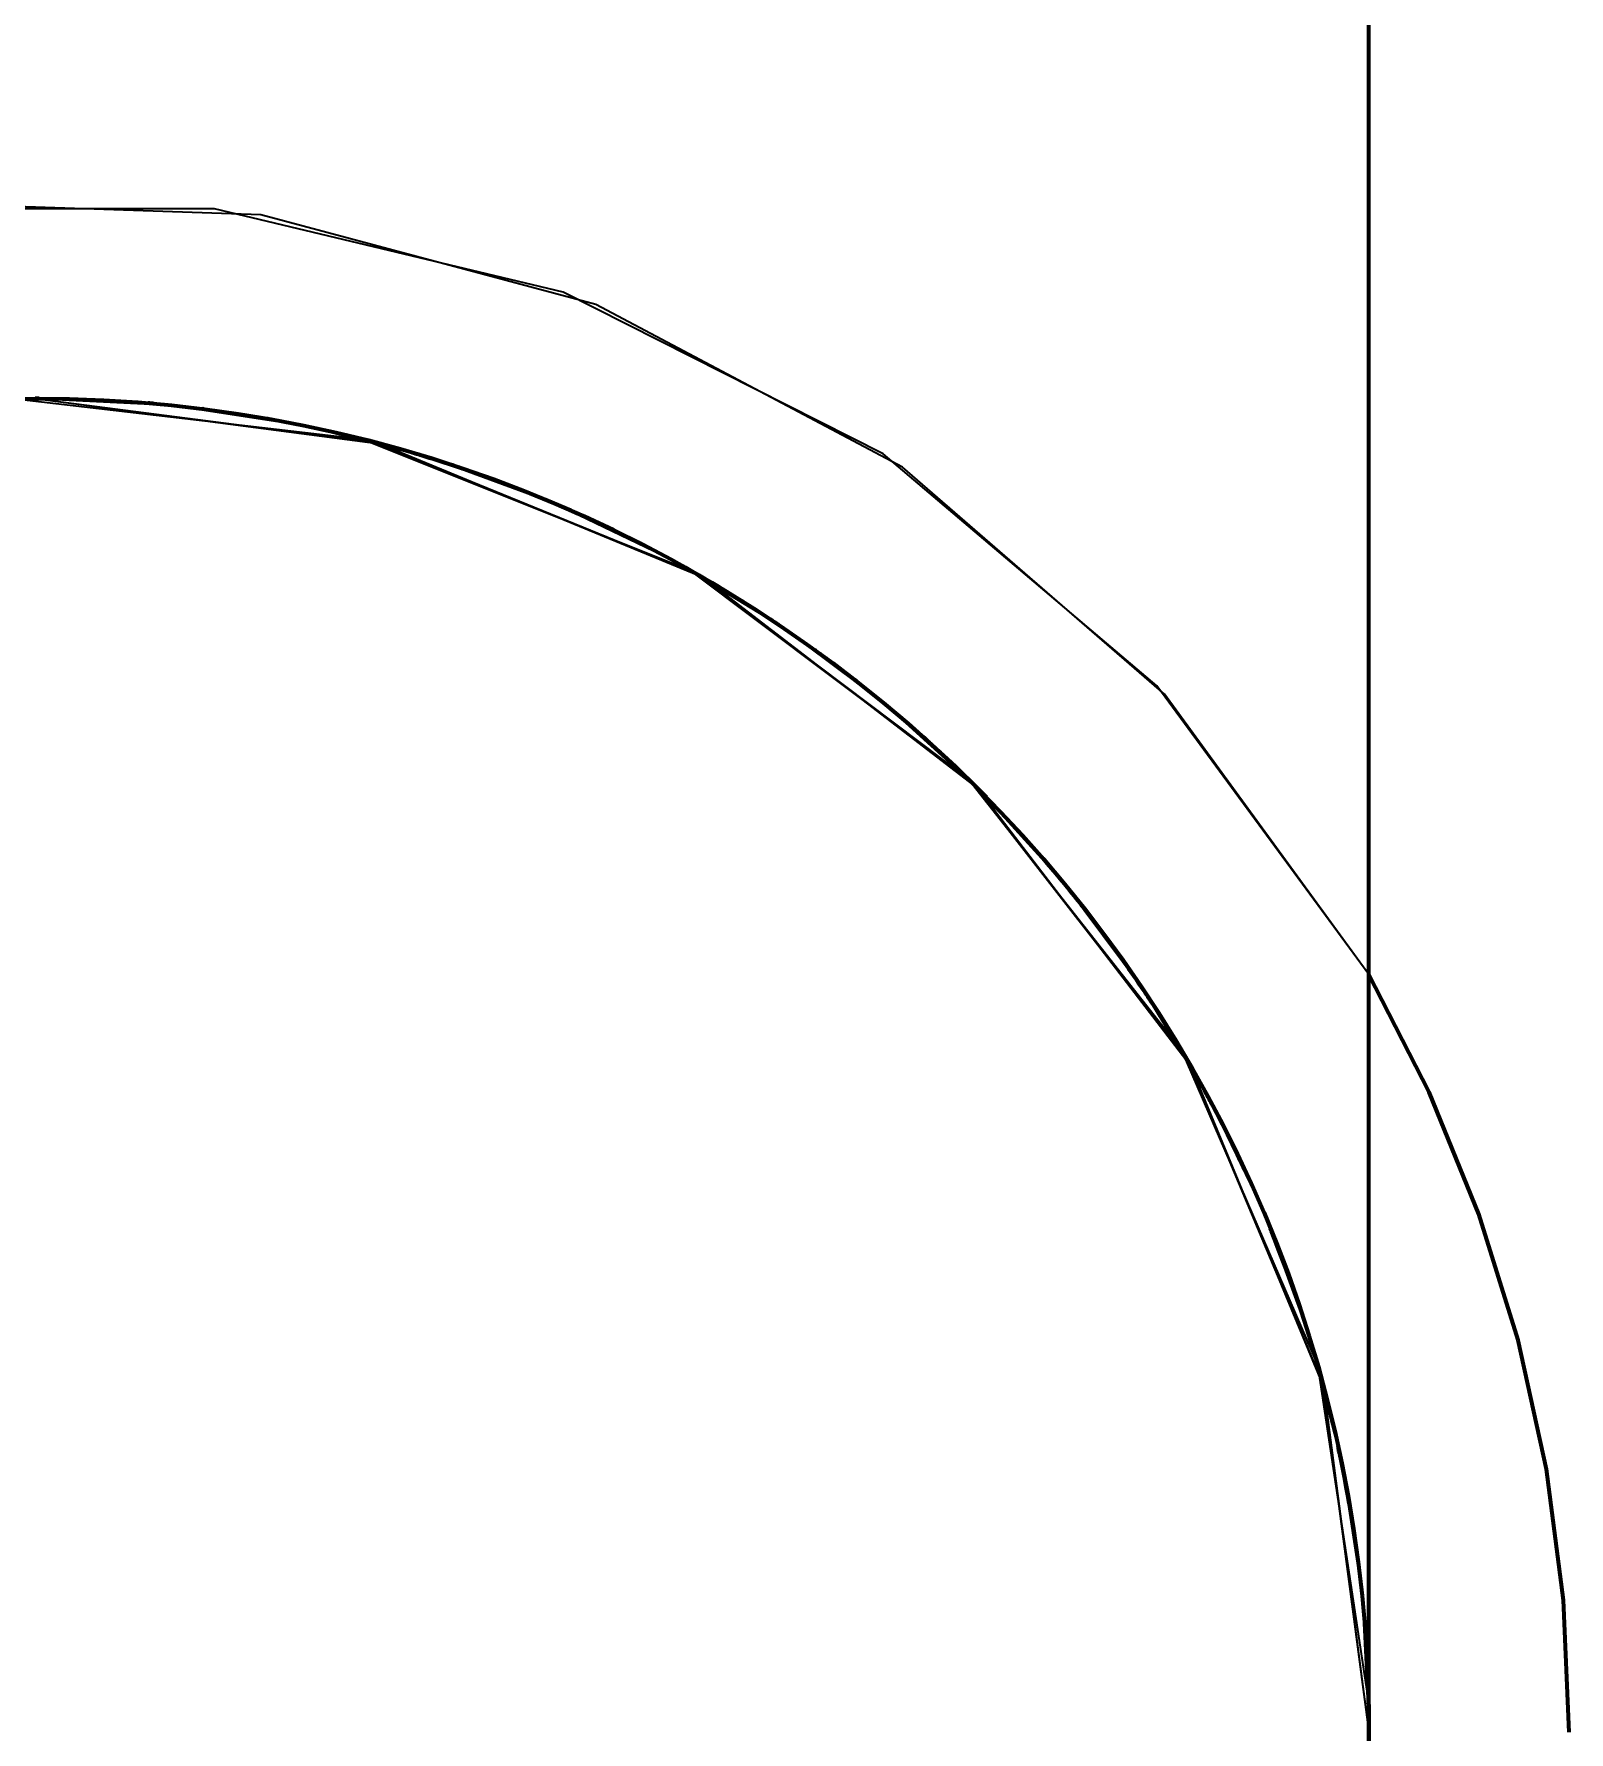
# Model space of a CAD drawing. Header units: millimetres. Extents: x 0 to 2382, y 0 to 420.
# Drawn here: x 186.2998 to 186.53, y 120 to 120.2546 of the extents above; entities that cross this region are included whole.
import ezdxf

# ---------------------------------------------------------------- set-up
doc = ezdxf.new("R2010")
doc.units = ezdxf.units.MM
doc.linetypes.add('IRAM-E-TRAZOS', pattern=[5, 4, -1])
doc.layers.add('01-VISIBLE', color=7, linetype='CONTINUOUS', lineweight=70)
doc.layers.add('02-OCULTA', color=4, linetype='IRAM-E-TRAZOS', lineweight=35)

msp = doc.modelspace()

# ---------------------------------------------------------------- linework, layer by layer
at = {"layer": '01-VISIBLE'}
for points in [[(186.5, 119.52), (186.5, 119.57053), (186.5, 119.62105), (186.5, 119.67158), (186.5, 119.72211), (186.5, 119.77263), (186.5, 119.82316), (186.5, 119.87368), (186.5, 119.92421), (186.5, 119.97474), (186.5, 120.02526), (186.5, 120.07579), (186.5, 120.12632), (186.5, 120.17684), (186.5, 120.22737), (186.5, 120.27789), (186.5, 120.32842), (186.5, 120.37895), (186.5, 120.42947), (186.5, 120.48)], [(186.5, 120), (186.5, 120.05333), (186.5, 120.10667), (186.5, 120.16), (186.5, 120.21333), (186.5, 120.26667), (186.5, 120.32), (186.5, 120.37333), (186.5, 120.42667), (186.5, 120.48)], [(186.3006, 120.2), (186.3005, 120.2), (186.3004, 120.2), (186.3003, 120.2), (186.3002, 120.2), (186.3001, 120.2), (186.3, 120.2)], [(186.31703, 120.19927), (186.31702, 120.19927), (186.31701, 120.19928), (186.317, 120.19928), (186.31699, 120.19928), (186.31698, 120.19928), (186.31697, 120.19928)], [(186.31738, 120.19924), (186.31732, 120.19925), (186.31727, 120.19925), (186.31721, 120.19926), (186.31715, 120.19926), (186.31709, 120.19927), (186.31703, 120.19927)], [(186.31772, 120.19921), (186.31767, 120.19922), (186.31761, 120.19922), (186.31756, 120.19923), (186.3175, 120.19923), (186.31744, 120.19924), (186.31739, 120.19924)], [(186.31777, 120.19921), (186.31776, 120.19921), (186.31776, 120.19921), (186.31775, 120.19921), (186.31774, 120.19921), (186.31774, 120.19921), (186.31773, 120.19921)], [(186.31786, 120.1992), (186.31786, 120.1992), (186.31786, 120.1992), (186.31786, 120.1992), (186.31786, 120.1992), (186.31786, 120.1992), (186.31786, 120.1992)], [(186.32525, 120.1984), (186.32523, 120.1984), (186.32521, 120.1984), (186.3252, 120.19841), (186.32518, 120.19841), (186.32516, 120.19841), (186.32515, 120.19841)], [(186.33493, 120.19693), (186.33493, 120.19693), (186.33492, 120.19693), (186.33491, 120.19693), (186.33491, 120.19693), (186.3349, 120.19693), (186.33489, 120.19693)], [(186.35647, 120.19186), (186.35647, 120.19186), (186.35647, 120.19186), (186.35647, 120.19186), (186.35647, 120.19186), (186.35647, 120.19186), (186.35647, 120.19186)], [(186.35795, 120.19142), (186.35772, 120.19149), (186.35749, 120.19156), (186.35725, 120.19163), (186.35702, 120.1917), (186.35679, 120.19177), (186.35656, 120.19184)], [(186.36156, 120.19029), (186.36096, 120.19048), (186.36036, 120.19067), (186.35976, 120.19086), (186.35916, 120.19105), (186.35855, 120.19124), (186.35795, 120.19142)], [(186.36461, 120.18928), (186.3641, 120.18945), (186.36359, 120.18962), (186.36309, 120.18979), (186.36258, 120.18996), (186.36207, 120.19012), (186.36156, 120.19029)], [(186.36464, 120.18927), (186.36463, 120.18927), (186.36463, 120.18927), (186.36462, 120.18927), (186.36462, 120.18927), (186.36461, 120.18927), (186.36461, 120.18928)], [(186.37648, 120.1848), (186.37646, 120.18481), (186.37645, 120.18481), (186.37644, 120.18482), (186.37643, 120.18482), (186.37641, 120.18483), (186.3764, 120.18483)], [(186.38221, 120.18232), (186.38127, 120.18275), (186.38032, 120.18316), (186.37938, 120.18357), (186.37843, 120.18398), (186.37748, 120.18438), (186.37653, 120.18478)], [(186.38959, 120.17881), (186.38959, 120.17881), (186.38959, 120.17881), (186.38959, 120.17881), (186.38959, 120.17881), (186.38959, 120.17881), (186.38959, 120.17881)], [(186.38969, 120.17876), (186.38969, 120.17876), (186.38969, 120.17876), (186.38969, 120.17876), (186.38969, 120.17876), (186.38969, 120.17876), (186.38969, 120.17876)], [(186.38978, 120.17872), (186.38978, 120.17872), (186.38978, 120.17872), (186.38978, 120.17872), (186.38978, 120.17872), (186.38978, 120.17872), (186.38978, 120.17872)], [(186.39101, 120.17809), (186.39088, 120.17816), (186.39074, 120.17823), (186.39061, 120.1783), (186.39048, 120.17836), (186.39034, 120.17843), (186.39021, 120.1785)], [(186.40253, 120.17172), (186.40153, 120.17231), (186.40054, 120.17289), (186.39954, 120.17347), (186.39853, 120.17404), (186.39753, 120.17461), (186.39652, 120.17517)], [(186.40297, 120.17146), (186.4029, 120.1715), (186.40283, 120.17154), (186.40276, 120.17158), (186.40269, 120.17163), (186.40261, 120.17167), (186.40254, 120.17171)], [(186.40338, 120.17121), (186.40332, 120.17125), (186.40325, 120.17129), (186.40318, 120.17133), (186.40311, 120.17137), (186.40304, 120.17141), (186.40298, 120.17145)], [(186.40614, 120.16951), (186.40611, 120.16953), (186.40608, 120.16955), (186.40605, 120.16957), (186.40601, 120.16959), (186.40598, 120.16961), (186.40595, 120.16963)], [(186.40631, 120.16941), (186.40628, 120.16942), (186.40626, 120.16944), (186.40623, 120.16945), (186.40621, 120.16947), (186.40618, 120.16948), (186.40616, 120.1695)], [(186.40635, 120.16938), (186.40635, 120.16938), (186.40635, 120.16938), (186.40635, 120.16938), (186.40635, 120.16938), (186.40635, 120.16938), (186.40635, 120.16938)], [(186.40656, 120.16925), (186.40656, 120.16925), (186.40656, 120.16925), (186.40656, 120.16925), (186.40656, 120.16925), (186.40656, 120.16925), (186.40656, 120.16925)], [(186.40676, 120.16912), (186.40676, 120.16912), (186.40676, 120.16912), (186.40676, 120.16912), (186.40676, 120.16912), (186.40676, 120.16912), (186.40676, 120.16912)], [(186.40696, 120.16899), (186.40696, 120.16899), (186.40696, 120.16899), (186.40696, 120.16899), (186.40696, 120.16899), (186.40696, 120.16899), (186.40696, 120.16899)], [(186.40717, 120.16886), (186.40717, 120.16886), (186.40717, 120.16886), (186.40717, 120.16886), (186.40717, 120.16886), (186.40717, 120.16886), (186.40717, 120.16886)], [(186.40737, 120.16874), (186.40737, 120.16874), (186.40737, 120.16874), (186.40737, 120.16874), (186.40737, 120.16874), (186.40737, 120.16874), (186.40737, 120.16874)], [(186.40757, 120.16861), (186.40757, 120.16861), (186.40757, 120.16861), (186.40757, 120.16861), (186.40757, 120.16861), (186.40757, 120.16861), (186.40757, 120.16861)], [(186.40777, 120.16848), (186.40777, 120.16848), (186.40777, 120.16848), (186.40777, 120.16848), (186.40777, 120.16848), (186.40777, 120.16848), (186.40777, 120.16848)], [(186.40798, 120.16835), (186.40798, 120.16835), (186.40798, 120.16835), (186.40798, 120.16835), (186.40798, 120.16835), (186.40798, 120.16835), (186.40798, 120.16835)], [(186.40818, 120.16822), (186.40818, 120.16822), (186.40818, 120.16822), (186.40818, 120.16822), (186.40818, 120.16822), (186.40818, 120.16822), (186.40818, 120.16822)], [(186.40838, 120.16809), (186.40838, 120.16809), (186.40838, 120.16809), (186.40838, 120.16809), (186.40838, 120.16809), (186.40838, 120.16809), (186.40838, 120.16809)], [(186.40858, 120.16796), (186.40858, 120.16796), (186.40858, 120.16796), (186.40858, 120.16796), (186.40858, 120.16796), (186.40858, 120.16796), (186.40858, 120.16796)], [(186.40898, 120.1677), (186.40898, 120.1677), (186.40898, 120.1677), (186.40898, 120.1677), (186.40898, 120.1677), (186.40898, 120.1677), (186.40898, 120.1677)], [(186.40918, 120.16757), (186.40918, 120.16757), (186.40918, 120.16757), (186.40918, 120.16757), (186.40918, 120.16757), (186.40918, 120.16757), (186.40918, 120.16757)], [(186.40938, 120.16744), (186.40938, 120.16744), (186.40938, 120.16744), (186.40938, 120.16744), (186.40938, 120.16744), (186.40938, 120.16744), (186.40938, 120.16744)], [(186.40958, 120.16731), (186.40958, 120.16731), (186.40958, 120.16731), (186.40958, 120.16731), (186.40958, 120.16731), (186.40958, 120.16731), (186.40958, 120.16731)], [(186.40974, 120.1672), (186.40974, 120.1672), (186.40974, 120.1672), (186.40974, 120.1672), (186.40974, 120.1672), (186.40974, 120.1672), (186.40974, 120.1672)], [(186.4099, 120.1671), (186.4099, 120.1671), (186.4099, 120.1671), (186.4099, 120.1671), (186.4099, 120.1671), (186.4099, 120.1671), (186.4099, 120.1671)], [(186.41006, 120.16699), (186.41006, 120.16699), (186.41006, 120.16699), (186.41006, 120.16699), (186.41006, 120.16699), (186.41006, 120.16699), (186.41006, 120.16699)], [(186.41051, 120.16669), (186.41045, 120.16673), (186.41039, 120.16677), (186.41033, 120.16681), (186.41027, 120.16685), (186.41021, 120.16689), (186.41015, 120.16693)], [(186.41148, 120.16605), (186.41138, 120.16612), (186.41128, 120.16618), (186.41118, 120.16625), (186.41108, 120.16632), (186.41097, 120.16639), (186.41087, 120.16646)], [(186.41707, 120.16215), (186.41705, 120.16217), (186.41702, 120.16219), (186.417, 120.16221), (186.41697, 120.16223), (186.41694, 120.16225), (186.41692, 120.16227)], [(186.41738, 120.16193), (186.41738, 120.16193), (186.41737, 120.16194), (186.41737, 120.16194), (186.41737, 120.16194), (186.41736, 120.16194), (186.41736, 120.16195)], [(186.41787, 120.16157), (186.41786, 120.16158), (186.41785, 120.16159), (186.41784, 120.1616), (186.41783, 120.16161), (186.41782, 120.16162), (186.4178, 120.16162)], [(186.41825, 120.1613), (186.41825, 120.1613), (186.41825, 120.1613), (186.41825, 120.1613), (186.41825, 120.1613), (186.41825, 120.1613), (186.41825, 120.1613)], [(186.41873, 120.16094), (186.41873, 120.16095), (186.41872, 120.16095), (186.41871, 120.16096), (186.4187, 120.16097), (186.41869, 120.16097), (186.41869, 120.16098)], [(186.41916, 120.16063), (186.41916, 120.16063), (186.41915, 120.16063), (186.41914, 120.16064), (186.41914, 120.16064), (186.41913, 120.16065), (186.41912, 120.16065)], [(186.41921, 120.16059), (186.41921, 120.16059), (186.4192, 120.16059), (186.4192, 120.1606), (186.41919, 120.1606), (186.41919, 120.16061), (186.41918, 120.16061)], [(186.41927, 120.16055), (186.41926, 120.16055), (186.41925, 120.16056), (186.41924, 120.16056), (186.41924, 120.16057), (186.41923, 120.16058), (186.41922, 120.16058)], [(186.41932, 120.16051), (186.41931, 120.16051), (186.41931, 120.16052), (186.4193, 120.16052), (186.41929, 120.16053), (186.41928, 120.16054), (186.41927, 120.16054)], [(186.41937, 120.16047), (186.41937, 120.16047), (186.41936, 120.16048), (186.41935, 120.16048), (186.41934, 120.16049), (186.41934, 120.1605), (186.41933, 120.1605)], [(186.41943, 120.16043), (186.41942, 120.16043), (186.41941, 120.16044), (186.41941, 120.16044), (186.4194, 120.16045), (186.41939, 120.16045), (186.41938, 120.16046)], [(186.41948, 120.16039), (186.41947, 120.16039), (186.41947, 120.1604), (186.41946, 120.1604), (186.41945, 120.16041), (186.41945, 120.16041), (186.41944, 120.16042)], [(186.41953, 120.16035), (186.41953, 120.16035), (186.41952, 120.16036), (186.41951, 120.16036), (186.41951, 120.16037), (186.4195, 120.16037), (186.41949, 120.16038)], [(186.41959, 120.16031), (186.41958, 120.16031), (186.41958, 120.16032), (186.41957, 120.16032), (186.41956, 120.16033), (186.41956, 120.16033), (186.41955, 120.16034)], [(186.41964, 120.16027), (186.41964, 120.16027), (186.41963, 120.16028), (186.41962, 120.16028), (186.41962, 120.16029), (186.41961, 120.16029), (186.4196, 120.1603)], [(186.41969, 120.16023), (186.41969, 120.16023), (186.41968, 120.16024), (186.41968, 120.16024), (186.41967, 120.16025), (186.41967, 120.16025), (186.41966, 120.16026)], [(186.41975, 120.16019), (186.41974, 120.1602), (186.41973, 120.1602), (186.41972, 120.16021), (186.41971, 120.16021), (186.4197, 120.16022), (186.4197, 120.16023)], [(186.4198, 120.16015), (186.41979, 120.16016), (186.41978, 120.16016), (186.41978, 120.16017), (186.41977, 120.16017), (186.41976, 120.16018), (186.41975, 120.16019)], [(186.41985, 120.16011), (186.41985, 120.16012), (186.41984, 120.16012), (186.41983, 120.16013), (186.41982, 120.16013), (186.41981, 120.16014), (186.41981, 120.16015)], [(186.41991, 120.16007), (186.4199, 120.16008), (186.41989, 120.16008), (186.41988, 120.16009), (186.41988, 120.16009), (186.41987, 120.1601), (186.41986, 120.1601)], [(186.41996, 120.16003), (186.41995, 120.16004), (186.41995, 120.16004), (186.41994, 120.16005), (186.41993, 120.16005), (186.41992, 120.16006), (186.41992, 120.16006)], [(186.42001, 120.15999), (186.42001, 120.16), (186.42, 120.16), (186.41999, 120.16001), (186.41998, 120.16001), (186.41998, 120.16002), (186.41997, 120.16002)], [(186.42007, 120.15995), (186.42006, 120.15995), (186.42005, 120.15996), (186.42005, 120.15997), (186.42004, 120.15997), (186.42003, 120.15998), (186.42003, 120.15998)], [(186.42012, 120.15991), (186.42011, 120.15991), (186.42011, 120.15992), (186.4201, 120.15992), (186.42009, 120.15993), (186.42009, 120.15993), (186.42008, 120.15994)], [(186.42017, 120.15987), (186.42017, 120.15987), (186.42016, 120.15988), (186.42015, 120.15988), (186.42015, 120.15989), (186.42014, 120.15989), (186.42013, 120.1599)], [(186.42023, 120.15983), (186.42022, 120.15983), (186.42021, 120.15984), (186.42021, 120.15984), (186.4202, 120.15985), (186.4202, 120.15985), (186.42019, 120.15986)], [(186.42028, 120.15979), (186.42027, 120.15979), (186.42027, 120.1598), (186.42026, 120.1598), (186.42026, 120.15981), (186.42025, 120.15981), (186.42024, 120.15982)], [(186.42033, 120.15975), (186.42032, 120.15976), (186.42032, 120.15976), (186.42031, 120.15977), (186.4203, 120.15978), (186.42029, 120.15978), (186.42028, 120.15979)], [(186.42039, 120.15971), (186.42038, 120.15972), (186.42037, 120.15972), (186.42036, 120.15973), (186.42035, 120.15974), (186.42034, 120.15974), (186.42034, 120.15975)], [(186.42044, 120.15967), (186.42043, 120.15968), (186.42042, 120.15968), (186.42041, 120.15969), (186.42041, 120.15969), (186.4204, 120.1597), (186.42039, 120.15971)], [(186.42049, 120.15963), (186.42048, 120.15964), (186.42048, 120.15964), (186.42047, 120.15965), (186.42046, 120.15965), (186.42045, 120.15966), (186.42045, 120.15967)], [(186.42054, 120.15959), (186.42054, 120.1596), (186.42053, 120.1596), (186.42052, 120.15961), (186.42051, 120.15961), (186.42051, 120.15962), (186.4205, 120.15962)], [(186.4206, 120.15955), (186.42059, 120.15956), (186.42058, 120.15956), (186.42058, 120.15957), (186.42057, 120.15957), (186.42056, 120.15958), (186.42055, 120.15958)], [(186.42065, 120.15951), (186.42064, 120.15952), (186.42064, 120.15952), (186.42063, 120.15953), (186.42062, 120.15953), (186.42062, 120.15954), (186.42061, 120.15954)], [(186.4207, 120.15947), (186.4207, 120.15948), (186.42069, 120.15948), (186.42068, 120.15949), (186.42068, 120.15949), (186.42067, 120.1595), (186.42066, 120.1595)], [(186.42076, 120.15943), (186.42075, 120.15944), (186.42074, 120.15944), (186.42074, 120.15944), (186.42073, 120.15945), (186.42072, 120.15945), (186.42072, 120.15946)], [(186.42081, 120.15939), (186.4208, 120.15939), (186.4208, 120.1594), (186.42079, 120.1594), (186.42078, 120.15941), (186.42078, 120.15941), (186.42077, 120.15942)], [(186.42086, 120.15935), (186.42085, 120.15936), (186.42084, 120.15936), (186.42084, 120.15937), (186.42083, 120.15938), (186.42082, 120.15938), (186.42081, 120.15939)], [(186.42091, 120.15931), (186.42091, 120.15932), (186.4209, 120.15932), (186.42089, 120.15933), (186.42088, 120.15934), (186.42087, 120.15934), (186.42086, 120.15935)], [(186.42097, 120.15927), (186.42096, 120.15928), (186.42095, 120.15928), (186.42094, 120.15929), (186.42093, 120.15929), (186.42093, 120.1593), (186.42092, 120.15931)], [(186.42102, 120.15923), (186.42101, 120.15924), (186.421, 120.15924), (186.421, 120.15925), (186.42099, 120.15925), (186.42098, 120.15926), (186.42097, 120.15927)], [(186.42107, 120.15919), (186.42107, 120.1592), (186.42106, 120.1592), (186.42105, 120.15921), (186.42104, 120.15921), (186.42103, 120.15922), (186.42103, 120.15922)], [(186.42113, 120.15915), (186.42112, 120.15916), (186.42111, 120.15916), (186.4211, 120.15917), (186.4211, 120.15917), (186.42109, 120.15918), (186.42108, 120.15918)], [(186.42118, 120.15911), (186.42117, 120.15911), (186.42116, 120.15912), (186.42116, 120.15913), (186.42115, 120.15913), (186.42114, 120.15914), (186.42114, 120.15914)], [(186.42123, 120.15907), (186.42122, 120.15907), (186.42122, 120.15908), (186.42121, 120.15908), (186.4212, 120.15909), (186.4212, 120.15909), (186.42119, 120.1591)], [(186.42128, 120.15903), (186.42128, 120.15903), (186.42127, 120.15904), (186.42126, 120.15904), (186.42126, 120.15905), (186.42125, 120.15905), (186.42125, 120.15906)], [(186.42134, 120.15899), (186.42133, 120.15899), (186.42132, 120.159), (186.42132, 120.159), (186.42131, 120.15901), (186.42131, 120.15901), (186.4213, 120.15902)], [(186.42327, 120.15749), (186.42304, 120.15767), (186.42281, 120.15785), (186.42258, 120.15803), (186.42234, 120.15821), (186.42211, 120.15839), (186.42188, 120.15857)], [(186.42338, 120.15741), (186.42337, 120.15742), (186.42336, 120.15742), (186.42335, 120.15743), (186.42334, 120.15744), (186.42333, 120.15745), (186.42332, 120.15745)], [(186.42357, 120.15726), (186.42357, 120.15726), (186.42356, 120.15726), (186.42356, 120.15727), (186.42356, 120.15727), (186.42356, 120.15727), (186.42356, 120.15727)], [(186.42369, 120.15716), (186.42368, 120.15718), (186.42366, 120.15719), (186.42365, 120.1572), (186.42363, 120.15721), (186.42362, 120.15722), (186.42361, 120.15723)], [(186.42391, 120.15699), (186.42391, 120.15699), (186.42391, 120.15699), (186.42391, 120.15699), (186.42391, 120.15699), (186.42391, 120.15699), (186.42391, 120.15699)], [(186.42414, 120.15681), (186.42414, 120.15681), (186.42414, 120.15681), (186.42414, 120.15681), (186.42414, 120.15681), (186.42414, 120.15681), (186.42414, 120.15681)], [(186.42432, 120.15667), (186.42431, 120.15668), (186.4243, 120.15668), (186.42429, 120.15669), (186.42428, 120.1567), (186.42427, 120.1567), (186.42426, 120.15671)], [(186.4245, 120.15652), (186.4245, 120.15652), (186.4245, 120.15652), (186.4245, 120.15652), (186.4245, 120.15652), (186.4245, 120.15652), (186.4245, 120.15652)], [(186.42468, 120.15638), (186.42468, 120.15638), (186.42468, 120.15638), (186.42468, 120.15638), (186.42468, 120.15638), (186.42468, 120.15638), (186.42468, 120.15638)], [(186.42486, 120.15623), (186.42486, 120.15623), (186.42486, 120.15623), (186.42486, 120.15623), (186.42486, 120.15623), (186.42486, 120.15623), (186.42486, 120.15623)], [(186.42505, 120.15609), (186.42505, 120.15609), (186.42505, 120.15609), (186.42505, 120.15609), (186.42505, 120.15609), (186.42505, 120.15609), (186.42505, 120.15609)], [(186.42523, 120.15594), (186.42523, 120.15594), (186.42523, 120.15594), (186.42523, 120.15594), (186.42523, 120.15594), (186.42523, 120.15594), (186.42523, 120.15594)], [(186.42541, 120.1558), (186.42541, 120.1558), (186.42541, 120.1558), (186.42541, 120.1558), (186.42541, 120.1558), (186.42541, 120.1558), (186.42541, 120.1558)], [(186.42559, 120.15565), (186.42559, 120.15565), (186.42559, 120.15565), (186.42559, 120.15565), (186.42559, 120.15565), (186.42559, 120.15565), (186.42559, 120.15565)], [(186.42577, 120.15551), (186.42577, 120.15551), (186.42577, 120.15551), (186.42577, 120.15551), (186.42577, 120.15551), (186.42577, 120.15551), (186.42577, 120.15551)], [(186.42595, 120.15536), (186.42595, 120.15536), (186.42595, 120.15536), (186.42595, 120.15536), (186.42595, 120.15536), (186.42595, 120.15536), (186.42595, 120.15536)], [(186.43417, 120.14832), (186.43398, 120.14849), (186.43378, 120.14867), (186.43359, 120.14884), (186.43339, 120.14902), (186.4332, 120.14919), (186.43301, 120.14936)], [(186.43503, 120.14753), (186.43503, 120.14753), (186.43503, 120.14753), (186.43503, 120.14754), (186.43503, 120.14754), (186.43503, 120.14754), (186.43503, 120.14754)], [(186.43526, 120.14733), (186.43526, 120.14733), (186.43526, 120.14733), (186.43526, 120.14733), (186.43526, 120.14733), (186.43526, 120.14733), (186.43526, 120.14733)], [(186.43589, 120.14674), (186.43583, 120.1468), (186.43576, 120.14687), (186.43569, 120.14693), (186.43562, 120.14699), (186.43555, 120.14706), (186.43548, 120.14712)], [(186.44266, 120.14018), (186.44155, 120.14129), (186.44044, 120.14239), (186.43932, 120.14349), (186.4382, 120.14458), (186.43706, 120.14565), (186.43591, 120.14672)], [(186.45503, 120.12636), (186.45439, 120.12714), (186.45375, 120.12791), (186.45311, 120.12868), (186.45246, 120.12945), (186.4518, 120.13021), (186.45115, 120.13097)], [(186.45526, 120.12607), (186.45522, 120.12612), (186.45518, 120.12617), (186.45514, 120.12622), (186.45511, 120.12626), (186.45507, 120.12631), (186.45503, 120.12636)], [(186.45702, 120.12387), (186.45673, 120.12424), (186.45644, 120.12461), (186.45615, 120.12497), (186.45585, 120.12534), (186.45556, 120.1257), (186.45526, 120.12607)], [(186.45712, 120.12374), (186.45711, 120.12376), (186.4571, 120.12378), (186.45708, 120.12379), (186.45707, 120.12381), (186.45706, 120.12383), (186.45704, 120.12384)], [(186.4572, 120.12365), (186.45719, 120.12366), (186.45717, 120.12368), (186.45716, 120.12369), (186.45715, 120.12371), (186.45714, 120.12372), (186.45713, 120.12374)], [(186.45721, 120.12364), (186.45721, 120.12364), (186.45721, 120.12364), (186.45721, 120.12364), (186.4572, 120.12364), (186.4572, 120.12364), (186.4572, 120.12364)], [(186.46385, 120.11469), (186.46381, 120.11475), (186.46377, 120.11481), (186.46373, 120.11486), (186.46369, 120.11492), (186.46365, 120.11498), (186.46361, 120.11503)], [(186.46397, 120.11452), (186.46395, 120.11455), (186.46393, 120.11458), (186.46391, 120.11461), (186.46389, 120.11463), (186.46387, 120.11466), (186.46385, 120.11469)], [(186.46628, 120.11114), (186.4659, 120.11171), (186.46551, 120.11227), (186.46513, 120.11284), (186.46475, 120.1134), (186.46436, 120.11396), (186.46397, 120.11452)], [(186.53, 120), (186.52915, 120.01977), (186.5266, 120.0394), (186.52237, 120.05874), (186.5165, 120.07764), (186.50902, 120.09596), (186.5, 120.11358)], [(186.53, 120), (186.52915, 120.01977), (186.5266, 120.0394), (186.52237, 120.05874), (186.5165, 120.07764), (186.50902, 120.09596), (186.5, 120.11358)], [(186.4663, 120.11111), (186.46629, 120.11111), (186.46629, 120.11111), (186.46629, 120.11112), (186.46629, 120.11112), (186.46629, 120.11112), (186.46629, 120.11112)], [(186.46646, 120.11087), (186.46644, 120.11089), (186.46643, 120.11091), (186.46641, 120.11094), (186.4664, 120.11096), (186.46638, 120.11099), (186.46636, 120.11101)], [(186.46757, 120.10918), (186.46739, 120.10945), (186.46722, 120.10972), (186.46704, 120.10999), (186.46686, 120.11027), (186.46668, 120.11054), (186.4665, 120.11081)], [(186.47422, 120.09821), (186.47422, 120.09823), (186.47421, 120.09825), (186.4742, 120.09826), (186.47419, 120.09828), (186.47418, 120.09829), (186.47417, 120.09831)], [(186.47529, 120.09629), (186.47512, 120.09661), (186.47494, 120.09693), (186.47476, 120.09725), (186.47458, 120.09757), (186.47441, 120.09789), (186.47423, 120.09821)], [(186.47619, 120.09465), (186.47604, 120.09492), (186.47589, 120.0952), (186.47574, 120.09547), (186.47559, 120.09574), (186.47544, 120.09602), (186.47529, 120.09629)], [(186.47628, 120.09447), (186.47627, 120.0945), (186.47625, 120.09453), (186.47623, 120.09456), (186.47622, 120.09459), (186.4762, 120.09462), (186.47619, 120.09465)], [(186.47796, 120.09127), (186.47768, 120.09181), (186.47741, 120.09234), (186.47713, 120.09287), (186.47685, 120.0934), (186.47657, 120.09394), (186.47628, 120.09447)], [(186.47805, 120.09109), (186.47804, 120.09112), (186.47802, 120.09115), (186.47801, 120.09117), (186.478, 120.0912), (186.47798, 120.09122), (186.47797, 120.09125)], [(186.48134, 120.08435), (186.48118, 120.08469), (186.48103, 120.08503), (186.48087, 120.08537), (186.48071, 120.0857), (186.48055, 120.08604), (186.48039, 120.08638)], [(186.48391, 120.0786), (186.48391, 120.0786), (186.48391, 120.0786), (186.48391, 120.0786), (186.48391, 120.0786), (186.48391, 120.0786), (186.48391, 120.0786)], [(186.48398, 120.07844), (186.48398, 120.07844), (186.48398, 120.07844), (186.48398, 120.07844), (186.48398, 120.07844), (186.48398, 120.07844), (186.48398, 120.07844)], [(186.48404, 120.07828), (186.48404, 120.07828), (186.48404, 120.07828), (186.48404, 120.07828), (186.48404, 120.07828), (186.48404, 120.07828), (186.48404, 120.07828)], [(186.48528, 120.0753), (186.48528, 120.07532), (186.48527, 120.07533), (186.48526, 120.07535), (186.48526, 120.07536), (186.48525, 120.07538), (186.48524, 120.0754)], [(186.48532, 120.07522), (186.48532, 120.07522), (186.48532, 120.07522), (186.48532, 120.07522), (186.48532, 120.07522), (186.48532, 120.07522), (186.48532, 120.07522)], [(186.48534, 120.07515), (186.48534, 120.07515), (186.48534, 120.07515), (186.48534, 120.07515), (186.48534, 120.07515), (186.48534, 120.07515), (186.48534, 120.07515)], [(186.48748, 120.06966), (186.48714, 120.07057), (186.48679, 120.07148), (186.48644, 120.07238), (186.48609, 120.07329), (186.48573, 120.07419), (186.48537, 120.07509)], [(186.49538, 120.04275), (186.49537, 120.04276), (186.49537, 120.04277), (186.49537, 120.04279), (186.49537, 120.0428), (186.49537, 120.04281), (186.49536, 120.04282)], [(186.49556, 120.0419), (186.49553, 120.04204), (186.4955, 120.04218), (186.49547, 120.04232), (186.49544, 120.04246), (186.49541, 120.0426), (186.49538, 120.04274)], [(186.49561, 120.0417), (186.4956, 120.04173), (186.49559, 120.04176), (186.49558, 120.0418), (186.49558, 120.04183), (186.49557, 120.04186), (186.49556, 120.04189)], [(186.49705, 120.03425), (186.49683, 120.03549), (186.4966, 120.03673), (186.49636, 120.03797), (186.49612, 120.03921), (186.49587, 120.04045), (186.49561, 120.04168)], [(186.49709, 120.03399), (186.49708, 120.03403), (186.49708, 120.03406), (186.49707, 120.03409), (186.49707, 120.03413), (186.49706, 120.03416), (186.49706, 120.03419)], [(186.49942, 120.01523), (186.49942, 120.01527), (186.49941, 120.0153), (186.49941, 120.01534), (186.49941, 120.01537), (186.49941, 120.0154), (186.4994, 120.01544)], [(186.49942, 120.01517), (186.49942, 120.01517), (186.49942, 120.01517), (186.49942, 120.01517), (186.49942, 120.01517), (186.49942, 120.01517), (186.49942, 120.01517)], [(186.49943, 120.01506), (186.49943, 120.01506), (186.49943, 120.01506), (186.49943, 120.01506), (186.49943, 120.01506), (186.49943, 120.01506), (186.49943, 120.01506)], [(186.49992, 120.00571), (186.49992, 120.00571), (186.49992, 120.00571), (186.49992, 120.00571), (186.49992, 120.00571), (186.49992, 120.00572), (186.49992, 120.00572)], [(186.49996, 120.00413), (186.49995, 120.00437), (186.49995, 120.00462), (186.49994, 120.00487), (186.49993, 120.00511), (186.49993, 120.00536), (186.49992, 120.00561)], [(186.49996, 120.00411), (186.49997, 120.00342), (186.49998, 120.00274), (186.49999, 120.00205), (186.5, 120.00137), (186.5, 120.00068), (186.5, 120)], [(186.5, 120), (186.5, 120.00068), (186.5, 120.00137), (186.49999, 120.00205), (186.49998, 120.00274), (186.49997, 120.00342), (186.49996, 120.00411)]]:
    msp.add_lwpolyline(points, dxfattribs=at)
msp.add_circle((186.3, 120), 0.2, dxfattribs=at)
at = {"layer": '02-OCULTA'}
for points in [[(186.5, 120.11358), (186.46936, 120.15562), (186.43006, 120.1897), (186.3841, 120.21407), (186.33384, 120.2275), (186.28185, 120.22928), (186.23079, 120.21934), (186.18327, 120.19818), (186.14172, 120.16687), (186.10827, 120.12704), (186.08462, 120.0807)], [(186.5, 120.11358), (186.46817, 120.15691), (186.42715, 120.19166), (186.37918, 120.21594), (186.32688, 120.22842), (186.27312, 120.22842), (186.22082, 120.21594), (186.17285, 120.19166), (186.13183, 120.15691), (186.1, 120.11358)], [(186.3, 120.2), (186.24824, 120.19319), (186.2, 120.17321), (186.15858, 120.14142), (186.12679, 120.1), (186.10681, 120.05176), (186.1, 120)], [(186.1, 120), (186.10681, 120.05176), (186.12679, 120.1), (186.15858, 120.14142), (186.2, 120.17321), (186.24824, 120.19319), (186.3, 120.2)], [(186.29668, 120.19997), (186.34909, 120.19388), (186.39808, 120.1743), (186.44024, 120.14259), (186.47265, 120.10096), (186.49304, 120.0523), (186.5, 120)], [(186.3, 120.2), (186.29994, 120.2), (186.29989, 120.2), (186.29983, 120.2), (186.29977, 120.2), (186.29972, 120.2), (186.29966, 120.2)], [(186.3, 120.2), (186.3511, 120.19336), (186.39881, 120.17389), (186.43996, 120.14287), (186.47182, 120.10236), (186.49227, 120.05506), (186.49996, 120.00411)], [(186.3, 120.2), (186.35176, 120.19319), (186.4, 120.17321), (186.44142, 120.14142), (186.47321, 120.1), (186.49319, 120.05176), (186.5, 120)], [(186.31697, 120.19928), (186.31425, 120.19949), (186.31152, 120.19967), (186.30879, 120.19981), (186.30606, 120.19991), (186.30333, 120.19997), (186.3006, 120.2)], [(186.31703, 120.19927), (186.31703, 120.19927), (186.31703, 120.19927), (186.31703, 120.19927), (186.31703, 120.19927), (186.31703, 120.19927), (186.31703, 120.19927)], [(186.31739, 120.19924), (186.31739, 120.19924), (186.31739, 120.19924), (186.31738, 120.19924), (186.31738, 120.19924), (186.31738, 120.19924), (186.31738, 120.19924)], [(186.31773, 120.19921), (186.31773, 120.19921), (186.31773, 120.19921), (186.31773, 120.19921), (186.31773, 120.19921), (186.31772, 120.19921), (186.31772, 120.19921)], [(186.31786, 120.1992), (186.31784, 120.1992), (186.31783, 120.1992), (186.31781, 120.19921), (186.3178, 120.19921), (186.31779, 120.19921), (186.31777, 120.19921)], [(186.32515, 120.19841), (186.32393, 120.19856), (186.32272, 120.19871), (186.32151, 120.19884), (186.32029, 120.19897), (186.31907, 120.19909), (186.31786, 120.1992)], [(186.33489, 120.19693), (186.33329, 120.19721), (186.33169, 120.19747), (186.33008, 120.19773), (186.32847, 120.19796), (186.32686, 120.19819), (186.32525, 120.1984)], [(186.35647, 120.19186), (186.35292, 120.19287), (186.34935, 120.19381), (186.34577, 120.19469), (186.34217, 120.1955), (186.33856, 120.19625), (186.33493, 120.19693)], [(186.35656, 120.19184), (186.35654, 120.19184), (186.35653, 120.19184), (186.35651, 120.19185), (186.3565, 120.19185), (186.35649, 120.19186), (186.35647, 120.19186)], [(186.35795, 120.19142), (186.35795, 120.19142), (186.35795, 120.19142), (186.35795, 120.19142), (186.35795, 120.19142), (186.35795, 120.19142), (186.35795, 120.19142)], [(186.36156, 120.19029), (186.36156, 120.19029), (186.36156, 120.19029), (186.36156, 120.19029), (186.36156, 120.19029), (186.36156, 120.19029), (186.36156, 120.19029)], [(186.36461, 120.18928), (186.36461, 120.18928), (186.36461, 120.18928), (186.36461, 120.18928), (186.36461, 120.18928), (186.36461, 120.18928), (186.36461, 120.18928)], [(186.3764, 120.18483), (186.37446, 120.18562), (186.37251, 120.18639), (186.37055, 120.18714), (186.36859, 120.18787), (186.36662, 120.18858), (186.36464, 120.18927)], [(186.37653, 120.18478), (186.37652, 120.18478), (186.37651, 120.18479), (186.3765, 120.18479), (186.37649, 120.18479), (186.37648, 120.1848), (186.37648, 120.1848)], [(186.38959, 120.17881), (186.38837, 120.17942), (186.38714, 120.18002), (186.38592, 120.18061), (186.38468, 120.18119), (186.38345, 120.18176), (186.38221, 120.18232)], [(186.38969, 120.17876), (186.38967, 120.17877), (186.38966, 120.17878), (186.38964, 120.17879), (186.38962, 120.17879), (186.38961, 120.1788), (186.38959, 120.17881)], [(186.38978, 120.17872), (186.38977, 120.17872), (186.38975, 120.17873), (186.38974, 120.17874), (186.38972, 120.17875), (186.38971, 120.17875), (186.38969, 120.17876)], [(186.39021, 120.1785), (186.39014, 120.17854), (186.39007, 120.17857), (186.38999, 120.17861), (186.38992, 120.17864), (186.38985, 120.17868), (186.38978, 120.17872)], [(186.39652, 120.17517), (186.39561, 120.17567), (186.39469, 120.17616), (186.39378, 120.17665), (186.39286, 120.17714), (186.39194, 120.17762), (186.39101, 120.17809)], [(186.40254, 120.17171), (186.40254, 120.17171), (186.40254, 120.17172), (186.40254, 120.17172), (186.40253, 120.17172), (186.40253, 120.17172), (186.40253, 120.17172)], [(186.40298, 120.17145), (186.40298, 120.17145), (186.40297, 120.17145), (186.40297, 120.17145), (186.40297, 120.17145), (186.40297, 120.17145), (186.40297, 120.17146)], [(186.40595, 120.16963), (186.40552, 120.1699), (186.4051, 120.17016), (186.40467, 120.17042), (186.40424, 120.17069), (186.40381, 120.17095), (186.40338, 120.17121)], [(186.40616, 120.1695), (186.40616, 120.1695), (186.40615, 120.1695), (186.40615, 120.16951), (186.40615, 120.16951), (186.40615, 120.16951), (186.40614, 120.16951)], [(186.40635, 120.16938), (186.40634, 120.16939), (186.40633, 120.16939), (186.40633, 120.16939), (186.40632, 120.1694), (186.40632, 120.1694), (186.40631, 120.16941)], [(186.40656, 120.16925), (186.40652, 120.16927), (186.40649, 120.16929), (186.40645, 120.16931), (186.40642, 120.16934), (186.40639, 120.16936), (186.40635, 120.16938)], [(186.40676, 120.16912), (186.40673, 120.16914), (186.40669, 120.16917), (186.40666, 120.16919), (186.40662, 120.16921), (186.40659, 120.16923), (186.40656, 120.16925)], [(186.40696, 120.16899), (186.40693, 120.16902), (186.4069, 120.16904), (186.40686, 120.16906), (186.40683, 120.16908), (186.40679, 120.1691), (186.40676, 120.16912)], [(186.40717, 120.16886), (186.40713, 120.16889), (186.4071, 120.16891), (186.40706, 120.16893), (186.40703, 120.16895), (186.407, 120.16897), (186.40696, 120.16899)], [(186.40737, 120.16874), (186.40733, 120.16876), (186.4073, 120.16878), (186.40727, 120.1688), (186.40723, 120.16882), (186.4072, 120.16884), (186.40717, 120.16886)], [(186.40757, 120.16861), (186.40754, 120.16863), (186.4075, 120.16865), (186.40747, 120.16867), (186.40744, 120.16869), (186.4074, 120.16871), (186.40737, 120.16874)], [(186.40777, 120.16848), (186.40774, 120.1685), (186.40771, 120.16852), (186.40767, 120.16854), (186.40764, 120.16856), (186.40761, 120.16859), (186.40757, 120.16861)], [(186.40798, 120.16835), (186.40794, 120.16837), (186.40791, 120.16839), (186.40787, 120.16841), (186.40784, 120.16843), (186.40781, 120.16846), (186.40777, 120.16848)], [(186.40818, 120.16822), (186.40814, 120.16824), (186.40811, 120.16826), (186.40808, 120.16828), (186.40804, 120.16831), (186.40801, 120.16833), (186.40798, 120.16835)], [(186.40838, 120.16809), (186.40835, 120.16811), (186.40831, 120.16813), (186.40828, 120.16815), (186.40824, 120.16818), (186.40821, 120.1682), (186.40818, 120.16822)], [(186.40858, 120.16796), (186.40855, 120.16798), (186.40851, 120.168), (186.40848, 120.16802), (186.40845, 120.16805), (186.40841, 120.16807), (186.40838, 120.16809)], [(186.40898, 120.1677), (186.40891, 120.16774), (186.40885, 120.16779), (186.40878, 120.16783), (186.40871, 120.16787), (186.40865, 120.16792), (186.40858, 120.16796)], [(186.40918, 120.16757), (186.40915, 120.16759), (186.40912, 120.16761), (186.40908, 120.16763), (186.40905, 120.16766), (186.40902, 120.16768), (186.40898, 120.1677)], [(186.40938, 120.16744), (186.40935, 120.16746), (186.40932, 120.16748), (186.40928, 120.1675), (186.40925, 120.16752), (186.40922, 120.16755), (186.40918, 120.16757)], [(186.40958, 120.16731), (186.40955, 120.16733), (186.40952, 120.16735), (186.40948, 120.16737), (186.40945, 120.16739), (186.40942, 120.16742), (186.40938, 120.16744)], [(186.40974, 120.1672), (186.40972, 120.16722), (186.40969, 120.16724), (186.40966, 120.16725), (186.40964, 120.16727), (186.40961, 120.16729), (186.40958, 120.16731)], [(186.4099, 120.1671), (186.40988, 120.16711), (186.40985, 120.16713), (186.40982, 120.16715), (186.4098, 120.16717), (186.40977, 120.16718), (186.40974, 120.1672)], [(186.41006, 120.16699), (186.41004, 120.16701), (186.41001, 120.16703), (186.40998, 120.16704), (186.40996, 120.16706), (186.40993, 120.16708), (186.4099, 120.1671)], [(186.41015, 120.16693), (186.41014, 120.16694), (186.41012, 120.16695), (186.41011, 120.16696), (186.41009, 120.16697), (186.41008, 120.16698), (186.41006, 120.16699)], [(186.41087, 120.16646), (186.41081, 120.1665), (186.41075, 120.16653), (186.41069, 120.16657), (186.41063, 120.16661), (186.41057, 120.16665), (186.41051, 120.16669)], [(186.41692, 120.16227), (186.41602, 120.16291), (186.41512, 120.16355), (186.41422, 120.16418), (186.41331, 120.16481), (186.4124, 120.16543), (186.41148, 120.16605)], [(186.41736, 120.16195), (186.41731, 120.16198), (186.41727, 120.16201), (186.41722, 120.16205), (186.41717, 120.16208), (186.41712, 120.16212), (186.41707, 120.16215)], [(186.4178, 120.16162), (186.41773, 120.16168), (186.41766, 120.16173), (186.41759, 120.16178), (186.41752, 120.16183), (186.41745, 120.16188), (186.41738, 120.16193)], [(186.41825, 120.1613), (186.41818, 120.16135), (186.41812, 120.16139), (186.41806, 120.16144), (186.418, 120.16148), (186.41793, 120.16153), (186.41787, 120.16157)], [(186.41869, 120.16098), (186.41861, 120.16103), (186.41854, 120.16108), (186.41847, 120.16114), (186.4184, 120.16119), (186.41832, 120.16124), (186.41825, 120.1613)], [(186.41912, 120.16065), (186.41906, 120.1607), (186.41899, 120.16075), (186.41893, 120.1608), (186.41886, 120.16085), (186.4188, 120.16089), (186.41873, 120.16094)], [(186.41918, 120.16061), (186.41918, 120.16061), (186.41917, 120.16062), (186.41917, 120.16062), (186.41917, 120.16062), (186.41916, 120.16062), (186.41916, 120.16063)], [(186.41922, 120.16058), (186.41922, 120.16058), (186.41922, 120.16058), (186.41922, 120.16058), (186.41922, 120.16059), (186.41922, 120.16059), (186.41921, 120.16059)], [(186.41927, 120.16054), (186.41927, 120.16054), (186.41927, 120.16054), (186.41927, 120.16054), (186.41927, 120.16054), (186.41927, 120.16055), (186.41927, 120.16055)], [(186.41933, 120.1605), (186.41933, 120.1605), (186.41933, 120.1605), (186.41933, 120.1605), (186.41932, 120.1605), (186.41932, 120.16051), (186.41932, 120.16051)], [(186.41938, 120.16046), (186.41938, 120.16046), (186.41938, 120.16046), (186.41938, 120.16046), (186.41938, 120.16046), (186.41938, 120.16047), (186.41937, 120.16047)], [(186.41944, 120.16042), (186.41944, 120.16042), (186.41944, 120.16042), (186.41943, 120.16042), (186.41943, 120.16042), (186.41943, 120.16043), (186.41943, 120.16043)], [(186.41949, 120.16038), (186.41949, 120.16038), (186.41949, 120.16038), (186.41949, 120.16038), (186.41949, 120.16038), (186.41948, 120.16039), (186.41948, 120.16039)], [(186.41955, 120.16034), (186.41955, 120.16034), (186.41954, 120.16034), (186.41954, 120.16034), (186.41954, 120.16034), (186.41954, 120.16035), (186.41953, 120.16035)], [(186.4196, 120.1603), (186.4196, 120.1603), (186.4196, 120.1603), (186.4196, 120.1603), (186.41959, 120.1603), (186.41959, 120.16031), (186.41959, 120.16031)], [(186.41966, 120.16026), (186.41966, 120.16026), (186.41965, 120.16026), (186.41965, 120.16026), (186.41965, 120.16026), (186.41964, 120.16027), (186.41964, 120.16027)], [(186.4197, 120.16023), (186.4197, 120.16023), (186.4197, 120.16023), (186.4197, 120.16023), (186.4197, 120.16023), (186.41969, 120.16023), (186.41969, 120.16023)], [(186.41975, 120.16019), (186.41975, 120.16019), (186.41975, 120.16019), (186.41975, 120.16019), (186.41975, 120.16019), (186.41975, 120.16019), (186.41975, 120.16019)], [(186.41981, 120.16015), (186.4198, 120.16015), (186.4198, 120.16015), (186.4198, 120.16015), (186.4198, 120.16015), (186.4198, 120.16015), (186.4198, 120.16015)], [(186.41986, 120.1601), (186.41986, 120.16011), (186.41986, 120.16011), (186.41986, 120.16011), (186.41986, 120.16011), (186.41986, 120.16011), (186.41985, 120.16011)], [(186.41992, 120.16006), (186.41991, 120.16006), (186.41991, 120.16007), (186.41991, 120.16007), (186.41991, 120.16007), (186.41991, 120.16007), (186.41991, 120.16007)], [(186.41997, 120.16002), (186.41997, 120.16002), (186.41997, 120.16002), (186.41997, 120.16003), (186.41996, 120.16003), (186.41996, 120.16003), (186.41996, 120.16003)], [(186.42003, 120.15998), (186.42002, 120.15998), (186.42002, 120.15998), (186.42002, 120.15999), (186.42002, 120.15999), (186.42002, 120.15999), (186.42001, 120.15999)], [(186.42008, 120.15994), (186.42008, 120.15994), (186.42008, 120.15994), (186.42007, 120.15994), (186.42007, 120.15995), (186.42007, 120.15995), (186.42007, 120.15995)], [(186.42013, 120.1599), (186.42013, 120.1599), (186.42013, 120.1599), (186.42013, 120.1599), (186.42013, 120.15991), (186.42012, 120.15991), (186.42012, 120.15991)], [(186.42019, 120.15986), (186.42019, 120.15986), (186.42018, 120.15986), (186.42018, 120.15986), (186.42018, 120.15987), (186.42018, 120.15987), (186.42017, 120.15987)], [(186.42024, 120.15982), (186.42024, 120.15982), (186.42024, 120.15982), (186.42024, 120.15982), (186.42023, 120.15983), (186.42023, 120.15983), (186.42023, 120.15983)], [(186.42028, 120.15979), (186.42028, 120.15979), (186.42028, 120.15979), (186.42028, 120.15979), (186.42028, 120.15979), (186.42028, 120.15979), (186.42028, 120.15979)], [(186.42034, 120.15975), (186.42034, 120.15975), (186.42033, 120.15975), (186.42033, 120.15975), (186.42033, 120.15975), (186.42033, 120.15975), (186.42033, 120.15975)], [(186.42039, 120.15971), (186.42039, 120.15971), (186.42039, 120.15971), (186.42039, 120.15971), (186.42039, 120.15971), (186.42039, 120.15971), (186.42039, 120.15971)], [(186.42045, 120.15967), (186.42044, 120.15967), (186.42044, 120.15967), (186.42044, 120.15967), (186.42044, 120.15967), (186.42044, 120.15967), (186.42044, 120.15967)], [(186.4205, 120.15962), (186.4205, 120.15962), (186.4205, 120.15963), (186.4205, 120.15963), (186.42049, 120.15963), (186.42049, 120.15963), (186.42049, 120.15963)], [(186.42055, 120.15958), (186.42055, 120.15958), (186.42055, 120.15959), (186.42055, 120.15959), (186.42055, 120.15959), (186.42055, 120.15959), (186.42054, 120.15959)], [(186.42061, 120.15954), (186.42061, 120.15954), (186.42061, 120.15954), (186.4206, 120.15955), (186.4206, 120.15955), (186.4206, 120.15955), (186.4206, 120.15955)], [(186.42066, 120.1595), (186.42066, 120.1595), (186.42066, 120.1595), (186.42066, 120.15951), (186.42065, 120.15951), (186.42065, 120.15951), (186.42065, 120.15951)], [(186.42072, 120.15946), (186.42071, 120.15946), (186.42071, 120.15946), (186.42071, 120.15946), (186.42071, 120.15947), (186.42071, 120.15947), (186.4207, 120.15947)], [(186.42077, 120.15942), (186.42077, 120.15942), (186.42077, 120.15942), (186.42076, 120.15942), (186.42076, 120.15943), (186.42076, 120.15943), (186.42076, 120.15943)], [(186.42081, 120.15939), (186.42081, 120.15939), (186.42081, 120.15939), (186.42081, 120.15939), (186.42081, 120.15939), (186.42081, 120.15939), (186.42081, 120.15939)], [(186.42086, 120.15935), (186.42086, 120.15935), (186.42086, 120.15935), (186.42086, 120.15935), (186.42086, 120.15935), (186.42086, 120.15935), (186.42086, 120.15935)], [(186.42092, 120.15931), (186.42092, 120.15931), (186.42092, 120.15931), (186.42092, 120.15931), (186.42092, 120.15931), (186.42092, 120.15931), (186.42091, 120.15931)], [(186.42097, 120.15927), (186.42097, 120.15927), (186.42097, 120.15927), (186.42097, 120.15927), (186.42097, 120.15927), (186.42097, 120.15927), (186.42097, 120.15927)], [(186.42103, 120.15922), (186.42103, 120.15923), (186.42102, 120.15923), (186.42102, 120.15923), (186.42102, 120.15923), (186.42102, 120.15923), (186.42102, 120.15923)], [(186.42108, 120.15918), (186.42108, 120.15918), (186.42108, 120.15919), (186.42108, 120.15919), (186.42108, 120.15919), (186.42107, 120.15919), (186.42107, 120.15919)], [(186.42114, 120.15914), (186.42113, 120.15914), (186.42113, 120.15914), (186.42113, 120.15915), (186.42113, 120.15915), (186.42113, 120.15915), (186.42113, 120.15915)], [(186.42119, 120.1591), (186.42119, 120.1591), (186.42119, 120.1591), (186.42118, 120.1591), (186.42118, 120.15911), (186.42118, 120.15911), (186.42118, 120.15911)], [(186.42125, 120.15906), (186.42124, 120.15906), (186.42124, 120.15906), (186.42124, 120.15906), (186.42124, 120.15907), (186.42123, 120.15907), (186.42123, 120.15907)], [(186.4213, 120.15902), (186.4213, 120.15902), (186.42129, 120.15902), (186.42129, 120.15902), (186.42129, 120.15903), (186.42129, 120.15903), (186.42128, 120.15903)], [(186.42188, 120.15857), (186.42179, 120.15864), (186.4217, 120.15871), (186.42161, 120.15878), (186.42152, 120.15885), (186.42143, 120.15892), (186.42134, 120.15899)], [(186.42332, 120.15745), (186.42331, 120.15746), (186.42331, 120.15747), (186.4233, 120.15747), (186.42329, 120.15748), (186.42328, 120.15749), (186.42327, 120.15749)], [(186.42356, 120.15727), (186.42353, 120.15729), (186.4235, 120.15732), (186.42347, 120.15734), (186.42344, 120.15736), (186.42341, 120.15739), (186.42338, 120.15741)], [(186.42361, 120.15723), (186.4236, 120.15724), (186.42359, 120.15724), (186.42359, 120.15725), (186.42358, 120.15725), (186.42357, 120.15726), (186.42357, 120.15726)], [(186.42391, 120.15699), (186.42388, 120.15702), (186.42384, 120.15705), (186.4238, 120.15708), (186.42377, 120.15711), (186.42373, 120.15713), (186.42369, 120.15716)], [(186.42414, 120.15681), (186.4241, 120.15684), (186.42406, 120.15687), (186.42402, 120.1569), (186.42399, 120.15693), (186.42395, 120.15696), (186.42391, 120.15699)], [(186.42426, 120.15671), (186.42424, 120.15673), (186.42422, 120.15674), (186.4242, 120.15676), (186.42418, 120.15678), (186.42416, 120.1568), (186.42414, 120.15681)], [(186.4245, 120.15652), (186.42447, 120.15655), (186.42444, 120.15657), (186.42441, 120.1566), (186.42438, 120.15662), (186.42435, 120.15664), (186.42432, 120.15667)], [(186.42468, 120.15638), (186.42465, 120.1564), (186.42462, 120.15643), (186.42459, 120.15645), (186.42456, 120.15647), (186.42453, 120.1565), (186.4245, 120.15652)], [(186.42486, 120.15623), (186.42483, 120.15626), (186.4248, 120.15628), (186.42477, 120.15631), (186.42474, 120.15633), (186.42471, 120.15635), (186.42468, 120.15638)], [(186.42505, 120.15609), (186.42502, 120.15611), (186.42499, 120.15614), (186.42496, 120.15616), (186.42493, 120.15618), (186.4249, 120.15621), (186.42486, 120.15623)], [(186.42523, 120.15594), (186.4252, 120.15597), (186.42517, 120.15599), (186.42514, 120.15602), (186.42511, 120.15604), (186.42508, 120.15606), (186.42505, 120.15609)], [(186.42541, 120.1558), (186.42538, 120.15582), (186.42535, 120.15585), (186.42532, 120.15587), (186.42529, 120.15589), (186.42526, 120.15592), (186.42523, 120.15594)], [(186.42559, 120.15565), (186.42556, 120.15568), (186.42553, 120.1557), (186.4255, 120.15572), (186.42547, 120.15575), (186.42544, 120.15577), (186.42541, 120.1558)], [(186.42577, 120.15551), (186.42574, 120.15553), (186.42571, 120.15555), (186.42568, 120.15558), (186.42565, 120.1556), (186.42562, 120.15563), (186.42559, 120.15565)], [(186.42595, 120.15536), (186.42592, 120.15538), (186.42589, 120.15541), (186.42586, 120.15543), (186.42583, 120.15546), (186.4258, 120.15548), (186.42577, 120.15551)], [(186.43301, 120.14936), (186.43185, 120.15039), (186.43068, 120.1514), (186.42951, 120.1524), (186.42833, 120.1534), (186.42715, 120.15438), (186.42595, 120.15536)], [(186.43503, 120.14754), (186.43489, 120.14767), (186.43474, 120.1478), (186.4346, 120.14793), (186.43446, 120.14806), (186.43431, 120.14819), (186.43417, 120.14832)], [(186.43526, 120.14733), (186.43522, 120.14736), (186.43518, 120.1474), (186.43514, 120.14743), (186.43511, 120.14747), (186.43507, 120.1475), (186.43503, 120.14753)], [(186.43548, 120.14712), (186.43545, 120.14715), (186.43541, 120.14719), (186.43537, 120.14722), (186.43533, 120.14726), (186.4353, 120.14729), (186.43526, 120.14733)], [(186.43591, 120.14672), (186.43591, 120.14673), (186.43591, 120.14673), (186.4359, 120.14673), (186.4359, 120.14673), (186.4359, 120.14674), (186.43589, 120.14674)], [(186.45115, 120.13097), (186.44977, 120.13254), (186.44838, 120.1341), (186.44697, 120.13564), (186.44555, 120.13717), (186.44411, 120.13868), (186.44266, 120.14018)], [(186.45503, 120.12636), (186.45503, 120.12636), (186.45503, 120.12636), (186.45503, 120.12636), (186.45503, 120.12636), (186.45503, 120.12636), (186.45503, 120.12636)], [(186.45526, 120.12607), (186.45526, 120.12607), (186.45526, 120.12607), (186.45526, 120.12607), (186.45526, 120.12607), (186.45526, 120.12607), (186.45526, 120.12607)], [(186.45704, 120.12384), (186.45704, 120.12385), (186.45704, 120.12385), (186.45703, 120.12386), (186.45703, 120.12386), (186.45703, 120.12387), (186.45702, 120.12387)], [(186.45713, 120.12374), (186.45712, 120.12374), (186.45712, 120.12374), (186.45712, 120.12374), (186.45712, 120.12374), (186.45712, 120.12374), (186.45712, 120.12374)], [(186.4572, 120.12364), (186.4572, 120.12364), (186.4572, 120.12364), (186.4572, 120.12365), (186.4572, 120.12365), (186.4572, 120.12365), (186.4572, 120.12365)], [(186.46361, 120.11503), (186.46257, 120.11649), (186.46153, 120.11794), (186.46047, 120.11938), (186.45939, 120.12081), (186.45831, 120.12223), (186.45721, 120.12364)], [(186.46385, 120.11469), (186.46385, 120.11469), (186.46385, 120.11469), (186.46385, 120.11469), (186.46385, 120.11469), (186.46385, 120.11469), (186.46385, 120.11469)], [(186.46397, 120.11452), (186.46397, 120.11452), (186.46397, 120.11452), (186.46397, 120.11452), (186.46397, 120.11452), (186.46397, 120.11452), (186.46397, 120.11452)], [(186.46629, 120.11112), (186.46629, 120.11113), (186.46628, 120.11113), (186.46628, 120.11113), (186.46628, 120.11114), (186.46628, 120.11114), (186.46628, 120.11114)], [(186.46636, 120.11101), (186.46635, 120.11103), (186.46634, 120.11104), (186.46633, 120.11106), (186.46632, 120.11108), (186.46631, 120.11109), (186.4663, 120.11111)], [(186.4665, 120.11081), (186.46649, 120.11082), (186.46649, 120.11083), (186.46648, 120.11084), (186.46647, 120.11085), (186.46647, 120.11086), (186.46646, 120.11087)], [(186.47417, 120.09831), (186.47312, 120.10015), (186.47205, 120.10198), (186.47096, 120.1038), (186.46985, 120.1056), (186.46872, 120.1074), (186.46757, 120.10918)], [(186.47423, 120.09821), (186.47423, 120.09821), (186.47423, 120.09821), (186.47423, 120.09821), (186.47423, 120.09821), (186.47423, 120.09821), (186.47422, 120.09821)], [(186.47529, 120.09629), (186.47529, 120.09629), (186.47529, 120.09629), (186.47529, 120.09629), (186.47529, 120.09629), (186.47529, 120.09629), (186.47529, 120.09629)], [(186.47619, 120.09465), (186.47619, 120.09465), (186.47619, 120.09465), (186.47619, 120.09465), (186.47619, 120.09465), (186.47619, 120.09465), (186.47619, 120.09465)], [(186.47628, 120.09447), (186.47628, 120.09447), (186.47628, 120.09447), (186.47628, 120.09447), (186.47628, 120.09447), (186.47628, 120.09447), (186.47628, 120.09447)], [(186.47797, 120.09125), (186.47797, 120.09125), (186.47797, 120.09126), (186.47796, 120.09126), (186.47796, 120.09126), (186.47796, 120.09127), (186.47796, 120.09127)], [(186.48039, 120.08638), (186.48, 120.08717), (186.47962, 120.08796), (186.47923, 120.08874), (186.47884, 120.08953), (186.47845, 120.09031), (186.47805, 120.09109)], [(186.48391, 120.0786), (186.48349, 120.07956), (186.48307, 120.08053), (186.48265, 120.08149), (186.48222, 120.08244), (186.48178, 120.0834), (186.48134, 120.08435)], [(186.48398, 120.07844), (186.48396, 120.07847), (186.48395, 120.07849), (186.48394, 120.07852), (186.48393, 120.07855), (186.48392, 120.07857), (186.48391, 120.0786)], [(186.48404, 120.07828), (186.48403, 120.07831), (186.48402, 120.07833), (186.48401, 120.07836), (186.484, 120.07839), (186.48399, 120.07841), (186.48398, 120.07844)], [(186.48524, 120.0754), (186.48505, 120.07588), (186.48485, 120.07636), (186.48465, 120.07684), (186.48445, 120.07732), (186.48425, 120.0778), (186.48404, 120.07828)], [(186.48532, 120.07522), (186.48531, 120.07523), (186.48531, 120.07525), (186.4853, 120.07526), (186.48529, 120.07527), (186.48529, 120.07529), (186.48528, 120.0753)], [(186.48534, 120.07515), (186.48534, 120.07516), (186.48534, 120.07517), (186.48533, 120.07518), (186.48533, 120.0752), (186.48532, 120.07521), (186.48532, 120.07522)], [(186.48537, 120.07509), (186.48537, 120.0751), (186.48536, 120.07511), (186.48536, 120.07512), (186.48535, 120.07513), (186.48535, 120.07514), (186.48534, 120.07515)], [(186.49536, 120.04282), (186.49431, 120.04736), (186.49315, 120.05188), (186.49189, 120.05638), (186.49052, 120.06084), (186.48905, 120.06527), (186.48748, 120.06966)], [(186.49538, 120.04274), (186.49538, 120.04275), (186.49538, 120.04275), (186.49538, 120.04275), (186.49538, 120.04275), (186.49538, 120.04275), (186.49538, 120.04275)], [(186.49556, 120.04189), (186.49556, 120.0419), (186.49556, 120.0419), (186.49556, 120.0419), (186.49556, 120.0419), (186.49556, 120.0419), (186.49556, 120.0419)], [(186.49561, 120.04168), (186.49561, 120.04169), (186.49561, 120.04169), (186.49561, 120.04169), (186.49561, 120.04169), (186.49561, 120.04169), (186.49561, 120.0417)], [(186.49706, 120.03419), (186.49705, 120.0342), (186.49705, 120.03421), (186.49705, 120.03422), (186.49705, 120.03423), (186.49705, 120.03424), (186.49705, 120.03425)], [(186.4994, 120.01544), (186.49914, 120.01854), (186.49883, 120.02165), (186.49846, 120.02474), (186.49805, 120.02783), (186.4976, 120.03092), (186.49709, 120.03399)], [(186.49942, 120.01517), (186.49942, 120.01518), (186.49942, 120.01519), (186.49942, 120.0152), (186.49942, 120.01521), (186.49942, 120.01522), (186.49942, 120.01523)], [(186.49943, 120.01506), (186.49943, 120.01508), (186.49943, 120.0151), (186.49943, 120.01511), (186.49943, 120.01513), (186.49943, 120.01515), (186.49942, 120.01517)], [(186.49992, 120.00572), (186.49987, 120.00727), (186.4998, 120.00883), (186.49973, 120.01039), (186.49964, 120.01195), (186.49954, 120.0135), (186.49943, 120.01506)], [(186.49992, 120.00561), (186.49992, 120.00563), (186.49992, 120.00564), (186.49992, 120.00566), (186.49992, 120.00568), (186.49992, 120.0057), (186.49992, 120.00571)], [(186.49996, 120.00411), (186.49996, 120.00411), (186.49996, 120.00411), (186.49996, 120.00412), (186.49996, 120.00412), (186.49996, 120.00412), (186.49996, 120.00413)]]:
    msp.add_lwpolyline(points, dxfattribs=at)
msp.add_circle((186.3, 120), 0.2, dxfattribs=at)

doc.saveas('drawing.dxf')
